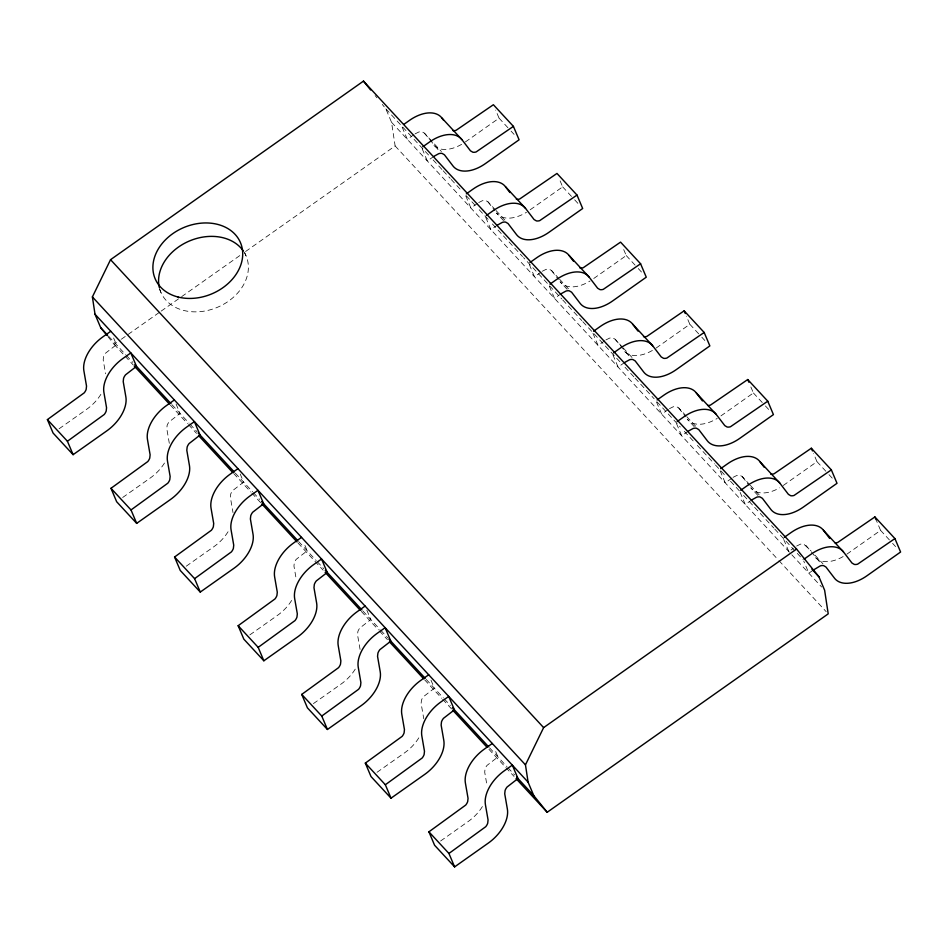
<?xml version="1.0" encoding="UTF-8"?>
<svg xmlns="http://www.w3.org/2000/svg" width="948" height="948" viewBox="0 0 948 948"><rect width="100%" height="100%" fill="white"/><g stroke="black" fill="none" stroke-linecap="round" stroke-linejoin="round"><path stroke-width="0.71" stroke-dasharray="4.74 3.56" d="M107.847 336.552L114.127 344.325L120.159 340.059M121.356 339.218L159.951 311.963M161.16 311.11L180.452 297.494M181.661 296.641L240.756 254.917M245.579 251.516L395.126 145.933L391.548 122.304L385.872 108.878L382.293 104.434M413.932 134.675L407.32 139.344L401.644 125.918M433.959 156.313L427.347 160.982L421.67 147.556M59.084 428.78L86.754 409.252A32.422 19.647 -42.8 0 0 101.792 392.804M465.385 141.939L499.063 118.156L495.662 110.098M477.519 203.382L470.907 208.05L465.231 194.624M497.546 225.02L490.934 229.689L485.258 216.263M122.671 497.487L150.329 477.958A32.422 19.647 -42.8 0 0 165.367 461.51M530.169 209.792L562.65 186.863L559.818 180.144M541.107 272.088L534.494 276.757L529.387 264.67M561.133 293.726L554.521 298.395L548.845 284.969L523.533 257.619M186.258 566.193L213.916 546.664A32.422 19.647 -42.8 0 0 228.954 530.205M593.756 278.487L626.237 255.557L622.836 247.511M604.694 340.782L598.07 345.451L592.974 333.376M624.72 362.42L618.096 367.089L612.432 353.663M249.845 634.887L277.503 615.359A32.422 19.647 -42.8 0 0 292.541 598.911M656.146 348.046L689.824 324.263L686.411 316.205M668.281 409.489L661.657 414.158L656.549 402.071M688.307 431.127L681.683 435.796L676.576 423.709M313.421 703.594L341.09 684.065A32.422 19.647 -42.8 0 0 356.128 667.617M720.93 415.899L753.399 392.97L750.567 386.251M731.868 478.195L725.244 482.864L720.136 470.777M751.894 499.833L745.27 504.502L740.163 492.415M377.008 772.3L404.678 752.771A32.422 19.647 -42.8 0 0 419.715 736.312M783.309 485.447L816.986 461.664L813.585 453.618M791.035 550.006L793.239 548.454M813.265 570.092L808.857 573.196L803.75 561.121M440.595 840.995L468.253 821.466A32.422 19.647 -42.8 0 0 483.302 805.018M846.896 554.153L880.574 530.37L876.035 519.634M415.129 133.834L418.755 132.033A9.267 5.617 -42.8 0 1 422.097 131.784L424.408 133.158L441.424 151.55M478.716 202.54L482.342 200.739A9.267 5.617 -42.8 0 1 485.672 200.49L487.995 201.865L494.998 209.437M542.303 271.235L545.929 269.433A9.267 5.617 -42.8 0 1 549.259 269.196L551.57 270.559L558.585 278.131M605.891 339.941L609.517 338.14A9.267 5.617 -42.8 0 1 612.846 337.891L615.157 339.266L622.172 346.838M669.466 408.647L673.104 406.846A9.267 5.617 -42.8 0 1 676.434 406.597L678.744 407.972L685.76 415.544M733.053 477.342L736.679 475.541A9.267 5.617 -42.8 0 1 740.021 475.304L742.331 476.666L749.335 484.238M796.64 546.048L800.266 544.247A9.267 5.617 -42.8 0 1 803.608 543.998L810.919 550.776M499.063 118.156L510.083 130.054M511.079 131.144L514.089 134.391M562.65 186.863L573.659 198.76M574.666 199.838L579.666 205.254M626.237 255.557L637.246 267.466M638.253 268.545L642.258 272.87M689.824 324.263L700.833 336.161M701.84 337.251L704.838 340.498M753.399 392.97L764.42 404.867M765.415 405.945L770.428 411.361M816.986 461.664L828.007 473.573M829.002 474.652L833.008 478.977M880.574 530.37L891.582 542.268M892.589 543.358L895.587 546.605M496.005 210.515L505.011 220.256M559.581 279.222L568.599 288.95M623.168 347.916L632.186 357.657M686.755 416.622L695.773 426.363M750.342 485.329L759.348 495.057M814.925 555.113L822.935 563.764M424.408 133.158L439.931 151.881M503.518 220.576L496.515 213.004A32.422 19.647 -42.8 0 0 526.484 212.281M567.105 289.282L560.09 281.71A32.422 19.647 -42.8 0 0 590.071 280.987M615.157 339.266L630.693 357.989M694.28 426.683L687.264 419.111A32.422 19.647 -42.8 0 0 717.245 418.388M757.855 495.389L750.852 487.817A32.422 19.647 -42.8 0 0 779.552 487.853M805.919 545.373L821.442 564.096M385.872 108.878L429.089 155.567M433.106 159.904L442.147 169.68M443.154 170.77L450.181 178.366M451.189 179.456L462.245 191.389M466.238 195.703L475.304 205.503M479.25 209.769L488.374 219.628M492.391 223.965L502.44 234.82M503.435 235.91L522.538 256.541M549.662 285.846L561.726 298.881M562.721 299.959L581.823 320.59M582.819 321.68L621.011 362.93M625.028 367.279L634.07 377.043M635.077 378.134L654.167 398.764M656.988 401.81L680.285 426.991M684.314 431.328L693.355 441.104M697.373 445.442L714.448 463.904M715.456 464.994L726.583 477.01M730.529 481.276L739.594 491.076M743.599 495.389L753.636 506.244M754.644 507.334L773.734 527.953M774.741 529.043L803.181 559.77M391.548 122.304L821.608 586.99M395.126 145.933L777.964 559.581M778.972 560.671L826.194 611.697M108.724 336.35L125.8 354.801M126.475 355.524L132.839 362.409M172.026 404.749L189.114 423.199M190.05 424.218L197.148 431.885M235.329 473.147L252.642 491.846M253.412 492.687L259.645 499.418M298.632 541.545L316.217 560.552M317.224 561.631L323.754 568.682M362.942 611.033L380.029 629.484M380.812 630.325L387.815 637.909M426.245 679.432L443.391 697.953M444.339 698.972L450.407 705.525M489.547 747.83L506.979 766.659M507.974 767.738L514.669 774.966M114.127 344.325L124.176 355.18M125.172 356.258L133.218 364.944M170.391 405.116L187.479 423.578M188.486 424.668L196.52 433.343M233.694 473.514L250.782 491.976M251.789 493.067L260.83 502.831M298.004 543.003L323.126 570.151M361.306 611.401L378.394 629.863M379.401 630.941L387.436 639.627M424.609 679.799L441.697 698.261M442.704 699.34L451.746 709.116M488.919 749.287L514.041 776.424M375.124 95.558L376.913 97.774M742.331 476.666L749.074 485.495M678.744 407.972L685.499 416.8M551.57 270.559L558.325 279.387M487.995 201.865L494.738 210.693M783.723 539.483L788.831 551.558M495.697 751.551L497.961 756.919L487.023 765.403A9.267 5.617 -42.8 0 0 485.056 768.899L484.701 772.158L487.094 786.01M430.973 680.154L434.385 688.212L423.436 696.697A9.267 5.617 -42.8 0 0 421.469 700.193L421.113 703.452L423.768 718.738M244.845 253.009L245.97 255.687M366.829 610.109L370.798 619.506L359.849 628.003A9.267 5.617 -42.8 0 0 357.894 631.486L357.526 634.745L360.181 650.044M304.936 545.444L307.211 550.812L296.262 559.296A9.267 5.617 -42.8 0 0 294.307 562.792L293.951 566.051L296.345 579.903M240.223 474.047L243.624 482.105L232.675 490.59A9.267 5.617 -42.8 0 0 230.72 494.086L230.364 497.344L233.007 512.631M159.276 288.524L160.982 292.553M176.067 404.002L180.037 413.399L169.1 421.896A9.267 5.617 -42.8 0 0 167.132 425.379L166.777 428.638L169.419 443.937M113.618 337.986L116.45 344.705L105.512 353.189A9.267 5.617 -42.8 0 0 103.545 356.685L103.19 359.944L105.595 373.796M652.39 350.452A32.422 19.647 -42.8 0 1 623.677 350.404M461.629 144.345A32.422 19.647 -42.8 0 1 432.928 144.297M843.139 556.559A32.422 19.647 -42.8 0 1 814.439 556.512M244.086 252.121A46.322 36 -22.9 0 1 218.004 307.057A46.322 36 -22.9 0 1 159.619 288.749"/><path stroke-width="1.42" d="M106.958 335.438L100.689 327.664L95.013 314.238L92.394 296.914L110.549 259.681L363.475 81.113L796.557 549.046L818.954 576.811L824.63 590.237L828.208 613.866L547.197 812.258L516.056 778.604M547.197 812.258L533.76 795.597L528.095 782.171L525.465 764.846L543.631 727.614L796.557 549.046M110.786 331.279L102.977 336.789A32.422 19.647 -42.8 0 0 83.886 370.81L86.529 386.109L86.173 389.367A9.267 5.617 -42.8 0 1 84.218 392.851L47.4 419.609L53.076 433.035L73.103 454.673L106.78 430.89A32.422 19.647 -42.8 0 0 125.859 396.868L123.216 381.582L123.572 378.323A9.267 5.617 -42.8 0 1 125.539 374.827L136.488 366.343L130.812 352.917L123.003 358.427A32.422 19.647 -42.8 0 0 103.913 392.448L106.555 407.747L106.2 411.005A9.267 5.617 -42.8 0 1 104.244 414.489L67.427 441.247L73.103 454.673M403.884 124.342L409.453 120.408A32.422 19.647 -42.8 0 1 441.922 118.038L461.949 139.676L470.469 150.827L472.779 152.19A9.267 5.617 -42.8 0 0 476.109 151.953L513.413 126.368L493.387 104.73L456.083 130.314A9.267 5.617 -42.8 0 1 452.753 130.551M422.796 146.774L429.491 142.046A32.422 19.647 -42.8 0 1 461.949 139.676M433.959 156.313L438.782 153.671A9.267 5.617 -42.8 0 1 442.124 153.422L444.434 154.797L452.954 165.936A32.422 19.647 -42.8 0 0 485.412 163.577L519.089 139.794L513.413 126.368M174.373 399.973L166.564 405.495A32.422 19.647 -42.8 0 0 147.473 439.517L150.116 454.803L149.76 458.062A9.267 5.617 -42.8 0 1 147.793 461.558L110.987 488.303L116.651 501.729L136.678 523.367L170.356 499.596A32.422 19.647 -42.8 0 0 189.446 465.575L186.803 450.276L187.159 447.029A9.267 5.617 -42.8 0 1 189.126 443.534L200.064 435.049L194.399 421.611L186.59 427.133A32.422 19.647 -42.8 0 0 167.5 461.155L170.142 476.453L169.787 479.7A9.267 5.617 -42.8 0 1 167.82 483.196L131.014 509.941L136.678 523.367M466.345 193.83L473.04 189.114A32.422 19.647 -42.8 0 1 505.509 186.744L525.536 208.382L534.056 219.521L536.367 220.896A9.267 5.617 -42.8 0 0 539.696 220.647L577 195.075L556.974 173.437L519.67 199.009A9.267 5.617 -42.8 0 1 516.34 199.258M486.371 215.48L493.067 210.752A32.422 19.647 -42.8 0 1 525.536 208.382M497.546 225.02L502.369 222.377A9.267 5.617 -42.8 0 1 505.711 222.128L508.021 223.503L516.542 234.642A32.422 19.647 -42.8 0 0 548.999 232.272L582.676 208.501L577 195.075M237.948 468.679L230.139 474.19A32.422 19.647 -42.8 0 0 211.048 508.223L213.703 523.509L213.347 526.768A9.267 5.617 -42.8 0 1 211.38 530.264L174.574 557.009L180.238 570.435L200.265 592.073L233.943 568.302A32.422 19.647 -42.8 0 0 253.033 534.269L250.391 518.983L250.746 515.724A9.267 5.617 -42.8 0 1 252.701 512.228L263.651 503.744L257.974 490.317L250.165 495.828A32.422 19.647 -42.8 0 0 231.075 529.861L233.729 545.147L233.374 548.406A9.267 5.617 -42.8 0 1 231.407 551.902L194.601 578.647L200.265 592.073M529.932 262.537L536.627 257.809A32.422 19.647 -42.8 0 1 569.084 255.439L589.123 277.077L597.631 288.228L599.954 289.602A9.267 5.617 -42.8 0 0 603.284 289.353L640.587 263.769L620.561 242.131L583.257 267.715A9.267 5.617 -42.8 0 1 579.927 267.952M549.959 284.175L556.654 279.447A32.422 19.647 -42.8 0 1 589.123 277.077M561.133 293.726L565.956 291.072A9.267 5.617 -42.8 0 1 569.286 290.835L571.597 292.197L580.117 303.348A32.422 19.647 -42.8 0 0 612.586 300.978L646.263 277.195L640.587 263.769M301.535 537.386L293.726 542.896A32.422 19.647 -42.8 0 0 274.636 576.917L277.29 592.216L276.923 595.474A9.267 5.617 -42.8 0 1 274.967 598.958L238.149 625.716L243.826 639.142L263.852 660.78L297.53 636.997A32.422 19.647 -42.8 0 0 316.62 602.975L313.978 587.689L314.333 584.43A9.267 5.617 -42.8 0 1 316.288 580.934L327.238 572.45L321.562 559.024L313.752 564.534A32.422 19.647 -42.8 0 0 294.662 598.555L297.317 613.854L296.949 617.112A9.267 5.617 -42.8 0 1 294.994 620.596L258.176 647.354L263.852 660.78M593.519 331.243L600.214 326.515A32.422 19.647 -42.8 0 1 632.672 324.145L652.698 345.783L661.218 356.934L663.529 358.297A9.267 5.617 -42.8 0 0 666.871 358.06L704.174 332.475L684.148 310.837L646.844 336.421A9.267 5.617 -42.8 0 1 643.502 336.659M613.546 352.881L620.241 348.153A32.422 19.647 -42.8 0 1 652.698 345.783M624.72 362.42L629.543 359.778A9.267 5.617 -42.8 0 1 632.873 359.529L635.184 360.904L643.704 372.043A32.422 19.647 -42.8 0 0 676.173 369.684L709.851 345.901L704.174 332.475M365.122 606.08L357.313 611.602A32.422 19.647 -42.8 0 0 338.223 645.624L340.865 660.91L340.51 664.169A9.267 5.617 -42.8 0 1 338.555 667.665L301.737 694.41L307.413 707.836L327.439 729.474L361.117 705.703A32.422 19.647 -42.8 0 0 380.207 671.682L377.553 656.383L377.92 653.136A9.267 5.617 -42.8 0 1 379.875 649.641L390.825 641.156L385.149 627.718L377.34 633.24A32.422 19.647 -42.8 0 0 358.249 667.262L360.892 682.56L360.536 685.807A9.267 5.617 -42.8 0 1 358.581 689.303L321.763 716.048L327.439 729.474M657.106 399.949L663.801 395.221A32.422 19.647 -42.8 0 1 696.259 392.851L716.285 414.489L724.805 425.628L727.116 427.003A9.267 5.617 -42.8 0 0 730.458 426.754L767.761 401.182L747.735 379.544L710.431 405.116A9.267 5.617 -42.8 0 1 707.86 405.46M677.133 421.587L683.828 416.859A32.422 19.647 -42.8 0 1 716.285 414.489M688.307 431.127L693.13 428.484A9.267 5.617 -42.8 0 1 696.46 428.235L698.771 429.61L707.291 440.749A32.422 19.647 -42.8 0 0 739.748 438.379L773.426 414.608L767.761 401.182M428.709 674.786L420.9 680.297A32.422 19.647 -42.8 0 0 401.81 714.33L404.452 729.616L404.097 732.875A9.267 5.617 -42.8 0 1 402.142 736.371L365.324 763.116L371 776.542L391.026 798.18L424.704 774.409A32.422 19.647 -42.8 0 0 443.794 740.376L441.14 725.09L441.495 721.831A9.267 5.617 -42.8 0 1 443.463 718.335L454.412 709.851L448.736 696.425L440.927 701.935A32.422 19.647 -42.8 0 0 421.836 735.968L424.479 751.254L424.123 754.513A9.267 5.617 -42.8 0 1 422.168 758.009L385.35 784.754L391.026 798.18M720.693 468.644L727.389 463.916A32.422 19.647 -42.8 0 1 759.846 461.546L779.872 483.184L788.392 494.335L790.703 495.709A9.267 5.617 -42.8 0 0 794.033 495.46L831.349 469.876L811.322 448.238L774.006 473.822A9.267 5.617 -42.8 0 1 770.677 474.059M740.72 490.282L747.415 485.554A32.422 19.647 -42.8 0 1 779.872 483.184M751.894 499.833L756.705 497.179A9.267 5.617 -42.8 0 1 760.047 496.942L762.358 498.304L770.878 509.455A32.422 19.647 -42.8 0 0 803.335 507.085L837.013 483.302L831.349 469.876M492.296 743.493L484.487 749.003A32.422 19.647 -42.8 0 0 465.397 783.024L468.039 798.323L467.684 801.581A9.267 5.617 -42.8 0 1 465.717 805.065L428.911 831.823L434.587 845.249L454.613 866.887L488.279 843.104A32.422 19.647 -42.8 0 0 507.37 809.082L504.727 793.796L505.083 790.537A9.267 5.617 -42.8 0 1 507.05 787.041L517.987 778.557L512.323 765.131L504.514 770.641A32.422 19.647 -42.8 0 0 485.423 804.662L488.066 819.961L487.71 823.22A9.267 5.617 -42.8 0 1 485.743 826.703L448.937 853.461L454.613 866.887M784.269 537.35L790.964 532.622A32.422 19.647 -42.8 0 1 823.433 530.252L843.459 551.89L851.979 563.041L854.29 564.404A9.267 5.617 -42.8 0 0 857.62 564.167L894.924 538.582L874.897 516.944L837.594 542.529A9.267 5.617 -42.8 0 1 835.022 542.86M804.295 558.988L810.99 554.26A32.422 19.647 -42.8 0 1 843.459 551.89M813.265 570.092L820.293 565.885A9.267 5.617 -42.8 0 1 823.634 565.636L825.945 567.011L834.465 578.15A32.422 19.647 -42.8 0 0 866.922 575.792L900.6 552.009L894.924 538.582M811.926 569.215L818.954 576.811M110.549 259.681L543.631 727.614M92.394 296.914L525.465 764.846M95.013 314.238L528.095 782.171M100.689 327.664L107.717 335.26M134.853 364.577L171.019 403.658M198.156 432.975L234.322 472.057M261.648 501.587L297.625 540.455M325.235 570.281L361.935 609.943M388.822 638.988L425.237 678.341M452.374 707.658L488.552 746.74M516.684 777.135L533.76 795.597M134.225 366.035L169.384 404.038M198.535 435.523L232.698 472.436M261.838 503.921L296.997 541.912M325.14 572.319L360.311 610.311M389.45 641.796L423.614 678.721M452.753 710.194L486.916 747.119M47.4 419.609L67.427 441.247M110.987 488.303L131.014 509.941M174.574 557.009L194.601 578.647M238.149 625.716L258.176 647.354M301.737 694.41L321.763 716.048M365.324 763.116L385.35 784.754M428.911 831.823L448.937 853.461M363.475 81.113L370.644 90.001M823.433 530.252L829.63 538.369M759.846 461.546L764.278 467.34M696.259 392.851L702.456 400.957M632.672 324.145L637.992 331.101M569.084 255.439L573.516 261.233M505.509 186.744L509.929 192.539M441.922 118.038L443.688 120.36M874.897 516.944L876.035 519.634M811.322 448.238L812.448 450.928M747.735 379.544L748.861 382.222M684.148 310.837L685.285 313.527M159.288 287.434A46.322 36 -22.9 0 1 188.948 241.183A46.322 36 -22.9 0 1 243.34 250.983M178.023 297.02A46.322 36 -22.9 0 0 242.617 251.421A46.322 36 -22.9 0 0 172.773 233.646A46.322 36 -22.9 0 0 178.023 297.02"/></g></svg>
